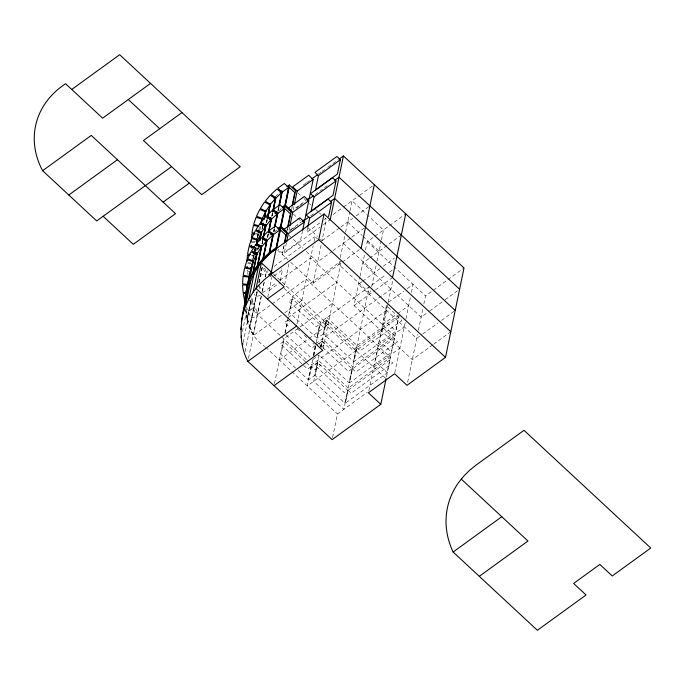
<?xml version="1.0" encoding="UTF-8"?>
<svg xmlns="http://www.w3.org/2000/svg" width="685" height="685" viewBox="0 0 685 685"><rect width="100%" height="100%" fill="white"/><g stroke="black" fill="none" stroke-linecap="round" stroke-linejoin="round"><path stroke-width="0.51" stroke-dasharray="3.42 2.57" d="M254.092 256.533L254.289 253.347M257.894 236.685L258.022 234.561L255.959 234.338M258.262 236.017L258.391 234.013M255.12 247.927L254.512 251.044L255.282 247.328L254.495 251.284M258.913 229.792L259.521 226.675M252.902 258.802L253.613 255.222M257.303 237.549L258.168 233.379M252.979 258.939L253.707 255.197M254.358 252.285L255.436 247.079M257.38 237.686L258.51 232.001M255.505 251.181L256.344 246.54M259.906 229.929L260.985 224.714M255.625 251.369L256.764 246.112M258.134 247.576L257.706 249.665L258.202 247.653M261.893 229.458L262.535 226.333L262.184 228.422M258.45 247.037L258.014 249.117L257.894 247.285M262.201 228.91L262.843 225.785M246.001 308.867C244.965 323.354 252.671 338.279 264.735 346.439M246.12 308.858L245.692 310.947L247.165 318.405L250.838 300.681L250.47 298.814M242.413 331.48L246.454 311.983L246.317 308.978M261.961 243.826L262.612 240.692M266.362 222.574L267.013 219.44M262.081 243.817L262.706 240.777M266.482 222.565L267.107 219.525M262.989 240.187L262.346 243.312L263.588 241.839M266.739 222.06L267.176 219.979M246.96 319.989L251.361 298.737L253.981 306.7L257.586 314.466L306.246 359.659M251.001 301.297L247.328 319.022L249.742 326.377L253.416 308.652L251.001 301.297L249.006 301.623M243.089 342.577L247.764 319.998L246.454 311.983M267.338 237.43L268.203 233.26M271.74 216.186L272.604 212.007M267.492 237.447L268.332 233.397M271.894 216.195L272.733 212.144M268.434 233.833L267.784 236.967L269.95 234.955M272.835 212.581L272.185 215.715L274.351 213.711M256.952 291.57L254.144 305.125L251.729 297.769M258.759 282.837L262.218 266.148M249.58 327.952L257.123 291.527M259.007 282.417L262.783 264.204M253.655 309.252L249.982 326.985L253.313 334.143L256.986 316.419L253.655 309.252L247.884 310.759L251.215 317.917L256.986 316.419M257.192 292.178L254.383 305.733L257.714 312.891L261.173 296.211M259.213 282.4L262.458 266.756L265.789 273.914L265.138 277.04M245.127 351.542L250.016 327.935L247.764 319.998M273.555 231.616L274.205 228.49M277.956 210.363L278.607 207.238M273.743 231.65L274.377 228.61M277.939 211.408L278.778 207.367M274.497 229.107L274.068 231.196L276.5 229.406M279.12 206.81L278.47 209.944L280.901 208.154M262.115 291.647L264.059 282.254M248.518 358.289L261.781 294.225M264.299 282.083L261.987 293.214L276.5 282.682M265.343 277.023L266.388 271.962L264.136 267.116M267.784 297.102L271.825 277.562M283.753 246.009L282.314 252.962L278.084 249.04M286.921 230.717L287.332 228.73M284.198 245.367L282.314 254.477L319.955 227.163M287.34 230.194L287.76 228.165M291.742 208.942L292.161 206.913M286.416 242.901L284.489 252.174L300.535 240.538L302.453 231.265M289.746 226.795L288.89 230.922L301.554 221.734M293.933 206.579L293.291 209.67L305.955 200.482M280.251 280.764L282.52 269.804L281.27 268.64M284.609 284.755L289.07 263.203M274.471 383.626L283.761 338.775L299.122 327.618M285.02 332.704L287.948 318.534M288.582 315.494L292.563 296.271L341.224 260.959M305.416 361.697L283.581 341.404L280.893 354.385L295.714 368.145M289.558 321.539L287.991 320.092L285.123 333.98L310.074 357.159M292.392 298.84L289.524 312.728L316.821 338.082L319.698 324.202L292.392 298.84L288.89 301.391L316.187 326.745L319.698 324.202M307.736 227.369L306.675 232.48L321.017 222.077M296.965 324.005L313.165 245.761M314.004 241.711L315.057 236.65L317.36 238.8M290.808 262.364L313.199 283.17L321.796 241.685M320.46 239.236L322.001 240.666L326.402 219.423L324.861 217.984M306.204 362.416L310.879 366.766L308.19 379.738L296.494 368.873M313.242 355.369L315.297 345.454L312.951 343.279M312.72 359.642L307.274 385.955L382.136 331.634L388.001 303.301M313.559 355.592L316.076 343.45L390.938 289.13M316.282 342.44L320.477 322.198L386.04 274.625M311.512 366.817L308.824 379.79L314.646 375.568L317.335 362.596L320.477 365.516L314.655 369.737L311.512 366.817L317.335 362.596M313.867 355.421L315.922 345.505M320.272 324.288L317.395 338.176L323.269 333.912L326.146 320.023L329.511 323.157L323.637 327.413L320.272 324.288L326.146 320.023M320.511 347.226L321.744 341.276L325.11 344.401L320.948 347.423M319.142 354.984L313.687 381.297L343.861 409.322L369.138 286.895M320.811 346.893L326.891 317.54L357.065 345.574L398.447 315.545M317.866 362.639L315.177 375.611L344.829 403.157L347.518 390.185L317.866 362.639L314.586 365.019L344.238 392.556L347.518 390.185M321.042 347.278L322.275 341.327L351.927 368.864L349.05 382.752L319.407 355.207M326.676 320.075L323.808 333.955L353.451 361.5L356.328 347.612L326.676 320.075L323.174 322.618L352.826 350.163L356.328 347.612M339.495 261.516L338.869 264.547L370.277 293.719L370.902 290.68M340.334 257.466L345.368 233.174M345.574 232.164L349.77 211.93M349.975 210.911L352.073 200.799L366.629 214.311M323.132 348.314L341.01 261.978M432.843 344.76L412.31 359.659L354.017 305.51L359.882 277.177M360.096 276.166L364.703 253.904M365.542 249.854L367.22 241.762L374.061 236.796M332.559 437.578L337.448 413.98L367.323 392.3M348.04 390.287L351.165 393.19L392.865 362.939L389.739 360.027L348.04 390.287L345.36 403.2L387.059 372.94L389.833 359.197L377.932 348.143L375.175 361.457L387.076 372.503M352.458 368.915L355.832 372.041L397.531 341.781L394.166 338.655L352.458 368.915L349.59 382.795L391.289 352.535L394.175 338.219L382.281 327.165L379.404 341.053L391.298 352.099M356.859 347.663L360.233 350.788L401.932 320.529L398.567 317.403L356.859 347.663L353.991 361.543L395.69 331.292L398.576 316.967L386.683 305.912L383.805 319.801L395.699 330.846M371.741 286.638L376.767 262.346M376.981 261.336L381.168 241.094M381.382 240.084L383.48 229.963L367.391 215.022M368.804 390.741L386.888 303.386M388.215 302.291L392.822 280.028M399.312 314.92L386.109 378.677L272.707 273.332M394.791 372.751L405.76 319.792M405.965 318.782L410.58 296.519M411.42 292.469L413.098 284.378L407.181 288.668M407.635 382.239L417.55 334.366M418.389 330.316L422.996 308.053M423.835 304.003L425.513 295.911L464.01 267.972M276.081 195.953L277.648 194.506M278.718 210.834L281.835 208.548M274.317 232.087L277.434 229.8M303.215 185.138L305.784 183.272M306.64 182.655L310.057 180.172M318.619 173.964L321.179 172.098M322.036 171.481L327.173 167.756M328.029 167.131L338.296 159.682M296.245 208.249L298.814 206.39M299.67 205.765L303.095 203.282M315.066 194.591L323.628 188.384M324.484 187.767L327.901 185.284M289.275 231.367L291.844 229.501M292.7 228.884L297.838 225.159M310.673 215.844L314.946 212.744M324.39 219.628L326.077 218.412M333.252 214.456L342.663 207.623M343.519 207.007L358.914 195.833M359.771 195.208L374.318 184.659M323.38 224.68L330.221 219.714M268.1 270.721L266.388 271.962L267.929 273.392M274.077 266.388L315.057 236.65M322.001 240.666L339.974 227.634M340.83 227.009L352.809 218.318M356.226 215.835L369.917 205.902M274.3 275.772L282.52 269.804M279.917 280.208L310.656 257.902L394.911 336.172L352.664 366.826L322.489 338.792M269.145 290.517L279.84 282.759M332.148 251.369L317.6 261.918L306.015 251.164M333.004 250.744L350.968 237.712M351.825 237.087L365.516 227.155M257.586 314.466L271.251 304.551M272.099 303.934L306.255 279.155L390.51 357.424L348.263 388.07L318.088 360.045M374.918 236.171L405.717 213.823M313.199 283.17L341.438 262.689M342.294 262.064L359.402 249.648M281.364 315.271L253.193 335.71L250.016 327.935M284.78 312.797L301.854 300.407M368.804 258.665L362.819 263.014L421.112 317.164L428.81 311.572M369.66 258.048L401.324 235.075M288.162 317.523L336.823 282.211M287.991 320.092L284.489 322.635L289.943 327.713M361.843 281.783L358.418 284.266L416.711 338.407L421.84 334.682M362.699 281.158L379.807 268.743M383.232 266.259L394.354 258.194M299.979 327.002L332.422 303.464M283.581 341.404L280.302 343.784L307.599 369.147L310.879 366.766M389.423 272.176L392.805 269.719M354.017 305.51L374.549 290.611M375.406 289.995L392.522 277.579M279.36 360.019L308.387 338.964M309.235 338.347L328.021 324.716M315.297 345.454L311.786 347.997L293.069 330.607M316.753 344.897L321.744 341.276M318.773 343.87L322.275 341.327M388.583 302.162L403.799 291.116M313.045 359.385L318.867 355.164M386.537 310.382L311.675 364.703L309.346 362.545M382.487 324.639L396.863 314.209M397.702 313.593L408.697 305.621M378.086 345.891L404.296 326.873M429.666 310.956L444.214 300.398M445.07 299.782L459.609 289.224M351.927 368.864L348.425 371.416L319.552 344.589M373.685 367.134L399.894 348.126M422.696 334.066L438.1 322.892M441.525 320.409L455.208 310.476M433.699 344.144L450.807 331.728M260.017 275.421L265.789 273.914M260.42 295.415L255.616 296.673L254.366 293.985M253.416 308.652L247.431 309.62L246.523 306.863M248.792 300.818L250.838 300.681M251.378 242.481L255.505 242.567M253.955 250.008L257.046 250.068M251.104 263.811L246.977 263.725L247.105 265.6M249.554 271.26L247.482 271.217L247.353 269.342M252.405 241.42L255.505 241.762M251.558 255.591L253.621 255.813M248.004 262.672L251.104 263.006M256.062 233.542L258.108 233.953M347.672 222.043L362.228 235.563M362.99 236.274L379.079 251.215M367.22 241.762L392.993 265.703M393.644 266.311L425.513 295.911M297.829 192.879L303.241 197.897M304.012 198.616L305.553 200.046M309.414 203.633L310.956 205.072M315.597 209.379L318.679 212.247M319.458 212.966L321 214.396M343.271 243.295L374.678 272.467M293.428 214.131L301.16 221.315M308.104 227.754L317.369 236.368M289.027 235.375L302.941 248.295M277.639 250.136L288.017 259.769M284.095 288.402L320.477 322.198M269.941 275.815L271.2 276.98M297.358 328.791L299.696 330.958M304.371 335.308L309.055 339.657M265.506 347.149L337.448 413.98M259.195 285.38L261.696 290.748M258.382 285.457L260.634 290.303M252.774 254.871L253.51 258.596M247.636 272.39L248.193 275.19"/><path stroke-width="1.03" d="M247.037 261.499L247.422 255.137L249.494 255.359M244.819 303.798L245.307 295.749L247.045 286.904M245.093 302.213L245.555 294.79M251.369 241.308L251.823 233.885L254.923 234.219M249.528 277.519L249.648 275.507M386.109 378.677L380.791 404.33L332.131 439.633L247.876 361.363C235.683 338.339 242.49 311.932 248.261 288.214C252.534 272.27 262.886 258.416 276.158 248.758L324.065 213.994L450.807 331.728M246.549 298.001L248.261 288.214M251.035 267.63L246.848 287.871L249.408 280.242L253.476 260.959L256.755 254.229L250.975 251.977L247.696 258.707L253.476 260.959M252.294 261.559L252.714 259.538M253.827 254.186L254.392 251.438M256.498 241.274L257.115 238.286M258.228 232.934L258.793 230.186M245.307 295.749L249.503 275.516M250.684 269.796L251.112 267.715L249.306 276.449L243.175 275.233L244.588 267.955L250.719 269.179M254.854 254.315L255.265 251.755M256.584 245.966L257.877 239.707L261.156 232.977L255.377 230.725L252.097 237.455L257.877 239.707M259.255 233.063L259.683 230.973M260.985 224.714L262.278 218.464L265.557 211.733L259.778 209.473L256.498 216.203L262.278 218.464M245.102 302.839L245.65 299.747M241.394 321.667L246.703 296.014M242.952 313.876L245.444 306.306L250.761 280.653M240.786 329.613L241.42 326.531M256.755 254.229L253.09 271.962L249.802 278.692M258.348 246.54L258.784 244.451M259.649 240.281L261.156 232.977M262.749 225.288L263.186 223.199M264.05 219.029L265.557 211.733M249.408 280.242L252.962 272.947L257.149 252.714M258.408 246.634L258.827 244.613M259.666 240.563L261.55 231.461M262.809 225.391L263.228 223.361M264.067 219.311L265.951 210.209M257.072 253.69L253.399 271.414L257.56 265.069L261.233 247.345L255.719 244.605L251.558 250.95L257.072 253.69L261.233 247.345M259.743 240.777L261.473 232.438L265.634 226.093L260.12 223.353L255.959 229.698L261.473 232.438M264.359 218.481L265.874 211.185L270.036 204.841L264.521 202.109L260.36 208.445L265.874 211.185M245.444 306.306L248.86 299.045L254.169 273.392M241.137 337.636L241.565 335.582M262.826 239.647L265.634 226.093M267.227 218.404L270.036 204.841M252.962 272.947L257.474 266.08L261.661 245.838M262.92 239.767L263.34 237.746M263.759 235.717L266.063 224.586M267.321 218.515L270.464 203.334M261.61 246.831L257.945 264.564L262.937 258.682L266.611 240.957L261.439 237.772L256.438 243.646L261.61 246.831L266.611 240.957M263.203 239.142L266.011 225.588L271.012 219.705L265.84 216.52L260.839 222.394L266.011 225.588M267.604 217.89L270.412 204.335L275.413 198.453L270.241 195.268L265.241 201.142L270.412 204.335M248.86 299.045L253.15 292.161L258.459 266.508M242.447 345.651L242.875 343.605M268.417 232.215L271.012 219.705M272.818 210.971L275.413 198.453M257.474 266.08L262.886 259.709L266.867 240.478M268.537 232.386L271.474 218.215M272.938 211.134L275.661 197.982M267.056 240.486L263.382 258.219L269.154 252.868L272.827 235.135L268.049 231.539L262.286 236.89L267.056 240.486L272.827 235.135M268.648 232.797L271.457 219.234L277.228 213.891L272.45 210.286L266.688 215.638L271.457 219.234M273.05 211.545L275.858 197.982L281.629 192.639L276.851 189.034L271.08 194.386L275.858 197.982M274.42 227.446L277.228 213.891M278.821 206.194L281.629 192.639M262.886 259.709L269.136 253.912L273.324 233.671M274.788 226.589L277.725 212.427M279.189 205.337L282.126 191.175M273.341 234.715L269.667 252.448L276.149 247.687L279.814 229.954L275.498 225.982L269.017 230.742L273.341 234.715L279.814 229.954M275.147 225.982L277.742 213.463L284.215 208.711L279.9 204.729L273.418 209.49L277.742 213.463M279.334 205.774L282.143 192.211L288.616 187.459L284.301 183.486L277.819 188.238L282.143 192.211M284.215 208.711L280.55 226.435L278.119 228.216M288.616 187.459L284.951 205.183L282.52 206.964M292.367 205.902L295.518 190.721L289.353 185.001L270.84 274.411L264.196 279.78L258.279 285.722L253.15 292.161M276.68 247.73L280.379 229.852L286.013 235.092L284.369 243.029M287.743 226.752L290.414 213.84L284.78 208.6L281.081 226.478L286.715 231.71M292.144 205.5L294.815 192.588L289.181 187.347L285.482 205.226L291.116 210.466M284.823 242.336L286.715 233.225M287.974 227.155L291.536 209.952M286.63 241.874L288.334 233.636L304.371 221.991L299.876 217.821L283.838 229.458L288.334 233.636M289.96 225.759L292.743 212.341L308.781 200.696L304.277 196.518L288.239 208.154L292.743 212.341M294.362 204.515L297.144 191.089L313.182 179.453L308.678 175.266L292.641 186.902L297.144 191.089M302.667 230.237L304.371 221.991M308.781 200.696L304.936 219.286L302.402 221.127M313.182 179.453L309.337 198.034L306.803 199.874M307.95 226.35L309.646 218.172L331.566 202.263L328.098 199.044L306.169 214.953L309.646 218.172M314.055 196.878L311.076 211.228L333.004 195.319L335.975 180.968L332.499 177.74L310.57 193.649L314.055 196.878L335.975 180.968M318.448 175.625L315.477 189.976L337.405 174.067L340.376 159.716L336.9 156.488L314.972 172.397L318.448 175.625L340.376 159.716M267.39 298.985L284.181 286.801L270.84 274.411L318.756 239.647L324.065 213.994M328.603 216.571L331.566 202.263M330.221 219.714L343.425 155.957L464.01 267.972L445.498 357.382L406.993 385.312L394.577 373.779L368.376 392.788L380.791 404.33M361.115 248.407L374.318 184.659M392.522 277.579L405.717 213.823M260.351 224.064L262.047 219.037L256.053 217.291L253.69 224.329L258.682 225.785M256.61 242.507L257.569 239.647M255.95 245.316L257.646 240.289L251.652 238.534L249.289 245.581L254.281 247.037M251.883 264.71L253.167 260.899M247.208 286.304L249.571 279.266M255.616 254.555L256.55 252.628M264.282 225.742L265.318 224.158M264.581 226.153L265.712 224.432M259.88 246.994L260.916 245.41M260.18 247.405L261.31 245.684M274.051 198.342L275.404 196.749M269.239 219.123L270.489 217.65M269.65 219.594L271.003 218.001M264.838 240.375L266.088 238.902M265.249 240.846L266.602 239.253M279.994 192.331L281.552 190.884M275.07 213.035L276.517 211.699M275.593 213.583L277.151 212.136M270.669 234.287L272.116 232.951M271.192 234.835L272.75 233.388M287.015 186.722L289.353 185.001M282.614 207.975L284.96 206.253L291.134 211.99M278.213 229.227L280.559 227.506L287.503 233.962M269.136 253.912L276.158 248.758M71.745 89.47L119.661 54.706L240.247 166.72L201.741 194.651L143.456 140.502L181.953 112.571M150.546 83.399L102.639 118.162L65.589 83.75A91.987 74.982 11.7 0 0 42.624 170.702L96.705 220.947L171.575 166.626M42.624 170.702L91.285 135.399L175.54 213.669L133.301 244.314L103.127 216.289M68.791 195.019L117.452 159.708M163.124 202.126L189.325 183.118M311.769 178.931L317.763 174.581M339.152 159.066L343.425 155.957M307.368 200.183L313.362 195.833M334.751 180.318L339.024 177.209L459.609 289.224M302.967 221.435L308.961 217.085M330.35 201.57L334.623 198.462L455.208 310.476M271.979 272.262L268.691 274.651L269.941 275.815M247.876 361.363L296.536 326.06M274.043 385.681L322.703 350.369L256.079 288.479L261.396 262.826L271.954 272.63M453.127 552.024A98.409 80.222 11.7 0 1 458.402 482.822L463.531 476.383L469.448 470.441L476.092 465.072L524.008 430.308L650.75 548.043L612.244 575.974L599.829 564.44L573.628 583.449L586.043 594.991L537.382 630.294L453.127 552.024L501.788 516.721M479.294 576.333L527.964 541.03L461.33 479.14M246.3 293.428L243.243 293.642L244.708 301.1M247.739 285.088L242.576 284.977L243.081 292.461L246.18 292.529M249.229 277.065L243.029 276.389L242.567 283.804L248.766 284.489M258.502 226.47L253.39 225.451L251.977 232.729L255.043 233.337M254.101 247.722L248.989 246.703L247.576 253.981L250.642 254.589M318.756 239.647L445.498 357.382M128.309 99.539L159.708 128.712M251.566 245.281L251.755 248.09M247.165 266.533L247.294 268.409M247.251 259.786L244.887 266.833L250.881 268.58L253.244 261.533L247.251 259.786"/></g></svg>
